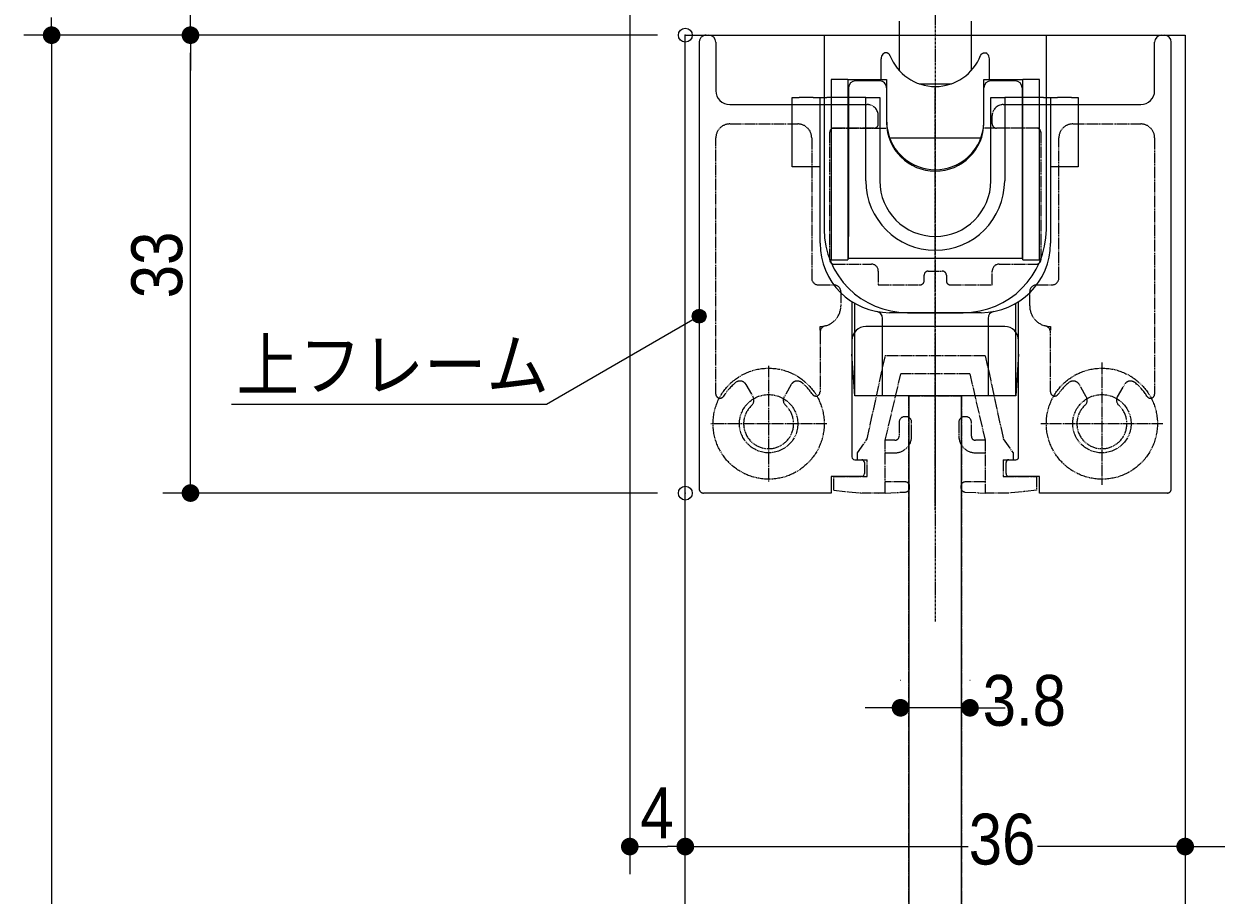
# Model space of a CAD drawing. Units: millimetres, scale not verified. Extents: x -6062 to 6062, y -3045 to 3045.
# Drawn here: x -196 to 663, y -25 to 603 of the extents above; entities that cross this region are included whole.
import ezdxf
from ezdxf.enums import TextEntityAlignment as Align

# ---------------------------------------------------------------- set-up
doc = ezdxf.new("R2010")
doc.units = ezdxf.units.MM
doc.header["$LTSCALE"] = 20
doc.header["$PDMODE"] = 32
doc.header["$PDSIZE"] = 10
doc.linetypes.add('USER2', pattern=[10.5, 8, -0.5, 0.5, -0.5, 0.5, -0.5])
doc.linetypes.add('USER3', pattern=[2.91, 1.76, -0.4, 0.35, -0.4])
for name, color, linetype, lineweight in [('0-0_2寸法-3', 7, 'Continuous', 15), ('0-1_2寸法-1', 7, 'Continuous', 15), ('0-2_0', 7, 'Continuous', 25), ('0-4_2寸法-2', 7, 'Continuous', 15), ('0-5_3一般', 7, 'Continuous', 15)]:
    doc.layers.add(name, color=color, linetype=linetype, lineweight=lineweight)
doc.layers.add('0-3_Defpoints', color=7, linetype='Continuous')
doc.styles.add('ＭＳ Ｐゴシック', font='')
doc.styles.get('ＭＳ Ｐゴシック').set_extended_font_data('MS PGothic')

# ---------------------------------------------------------------- blocks, each defined once
blk = doc.blocks.new('_Dot')
at = {"layer": '0-2_0'}
blk.add_line((-10, 0), (-20, 0), dxfattribs=at)
for points in [[(0, 0), (-10, 0), (-9.92, 1.25)], [(0, 0), (-9.92, -1.25), (-10, 0)], [(0, 0), (-9.92, 1.25), (-9.69, 2.49)], [(0, 0), (-9.69, -2.49), (-9.92, -1.25)], [(0, 0), (-9.69, 2.49), (-9.3, 3.68)], [(0, 0), (-9.3, -3.68), (-9.69, -2.49)], [(0, 0), (-9.3, 3.68), (-8.76, 4.82)], [(0, 0), (-8.76, -4.82), (-9.3, -3.68)], [(0, 0), (-8.76, 4.82), (-8.09, 5.88)], [(0, 0), (-8.09, -5.88), (-8.76, -4.82)], [(0, 0), (-8.09, 5.88), (-7.29, 6.85)], [(0, 0), (-7.29, -6.85), (-8.09, -5.88)], [(0, 0), (-7.29, 6.85), (-6.37, 7.71)], [(0, 0), (-6.37, -7.71), (-7.29, -6.85)], [(0, 0), (-6.37, 7.71), (-5.36, 8.44)], [(0, 0), (-5.36, -8.44), (-6.37, -7.71)], [(0, 0), (-5.36, 8.44), (-4.26, 9.05)], [(0, 0), (-4.26, -9.05), (-5.36, -8.44)], [(0, 0), (-4.26, 9.05), (-3.09, 9.51)], [(0, 0), (-3.09, -9.51), (-4.26, -9.05)], [(0, 0), (-3.09, 9.51), (-1.87, 9.82)], [(0, 0), (-1.87, -9.82), (-3.09, -9.51)], [(0, 0), (-1.87, 9.82), (-0.63, 9.98)], [(0, 0), (-0.63, -9.98), (-1.87, -9.82)], [(0, 0), (-0.63, 9.98), (0.63, 9.98)], [(0, 0), (0.63, -9.98), (-0.63, -9.98)], [(0, 0), (0.63, 9.98), (1.87, 9.82)], [(0, 0), (1.87, 9.82), (3.09, 9.51)], [(0, 0), (3.09, 9.51), (4.26, 9.05)], [(0, 0), (4.26, 9.05), (5.36, 8.44)], [(0, 0), (5.36, 8.44), (6.37, 7.71)], [(0, 0), (6.37, 7.71), (7.29, 6.85)], [(0, 0), (7.29, 6.85), (8.09, 5.88)], [(0, 0), (8.09, 5.88), (8.76, 4.82)], [(0, 0), (8.76, 4.82), (9.3, 3.68)], [(0, 0), (9.3, 3.68), (9.69, 2.49)], [(0, 0), (9.69, 2.49), (9.92, 1.25)], [(0, 0), (9.92, 1.25), (10, 0)], [(0, 0), (1.87, -9.82), (0.63, -9.98)], [(0, 0), (3.09, -9.51), (1.87, -9.82)], [(0, 0), (4.26, -9.05), (3.09, -9.51)], [(0, 0), (5.36, -8.44), (4.26, -9.05)], [(0, 0), (6.37, -7.71), (5.36, -8.44)], [(0, 0), (7.29, -6.85), (6.37, -7.71)], [(0, 0), (8.09, -5.88), (7.29, -6.85)], [(0, 0), (8.76, -4.82), (8.09, -5.88)], [(0, 0), (9.3, -3.68), (8.76, -4.82)], [(0, 0), (9.69, -2.49), (9.3, -3.68)], [(0, 0), (9.92, -1.25), (9.69, -2.49)], [(0, 0), (10, 0), (9.92, -1.25)]]:
    blk.add_solid(points, dxfattribs=at)
blk = doc.blocks.new('グループ-21')
at = {"layer": '0-5_3一般'}
for p, q in [((45343.7, 6700), (44583.7, 6700)), ((44583.7, 6700), (44583.7, -32004.9)), ((45343.7, -32004.9), (45343.7, 6700))]:
    blk.add_line(p, q, dxfattribs=at)
blk.add_lwpolyline([(48563.7, 11900), (48563.7, -37500), (41363.7, -37500), (41363.7, 11900)], close=True, dxfattribs=at)
blk = doc.blocks.new('グループ-22')
at = {"layer": '0-5_3一般', "linetype": 'USER3'}
blk.add_line((44963.7, 20121.9), (44963.7, 3450.4), dxfattribs=at)
blk = doc.blocks.new('グループ-23')
at = {"layer": '0-5_3一般'}
for name in ['グループ-22', 'グループ-21']:
    blk.add_blockref(name, (0, 0), dxfattribs=at)
blk = doc.blocks.new('グループ-24')
at = {"layer": '0-5_3一般'}
for p, q in [((44443.7, 12100), (44443.7, 11391.4)), ((45483.7, 11391.4), (45483.7, 12100)), ((41363.7, 11900), (43363.7, 11900)), ((43363.7, 11900), (43363.7, 9100)), ((48223.7, 11900), (48263.7, 11900)), ((41563.7, 11800), (41563.7, 5360)), ((41803.7, 11800), (41803.7, 11100)), ((48123.7, 11100), (48123.7, 11800)), ((48363.7, 5360), (48363.7, 11800)), ((44183.7, 11260), (44183.7, 11560)), ((44237.2, 11644.5), (44235, 11644)), ((45690.1, 11644.5), (45692.3, 11644)), ((45743.7, 11260), (45743.7, 11560)), ((43463.7, 11260), (43463.7, 10560)), ((43703.7, 11260), (43463.7, 11260)), ((43703.7, 11260), (43703.7, 8660)), ((43703.7, 11260), (44263.7, 11260)), ((44163.7, 11240), (43813.7, 11240)), ((44263.7, 11260), (44263.7, 11140)), ((44730.4, 11200), (45196.9, 11200)), ((45663.7, 11140), (45663.7, 11260)), ((45663.7, 11260), (46223.7, 11260)), ((46113.7, 11240), (45763.7, 11240)), ((46223.7, 8660), (46223.7, 11260)), ((46463.7, 11260), (46223.7, 11260)), ((46463.7, 10560), (46463.7, 11260)), ((42903.7, 10000), (42903.7, 11000)), ((42903.7, 11000), (43003.7, 11000)), ((43203.7, 11000), (43003.7, 11000)), ((43203.7, 11000), (43303.7, 11000)), ((43963.7, 11000), (43403.7, 11000)), ((43713.7, 11140), (43713.7, 9000)), ((43963.7, 9800), (43963.7, 11000)), ((43963.7, 11000), (44163.7, 11000)), ((44163.7, 11000), (44163.7, 9800)), ((44263.7, 11140), (44263.7, 10640)), ((45663.7, 10640), (45663.7, 11140)), ((45963.7, 11000), (45963.7, 9800)), ((46523.7, 11000), (45963.7, 11000)), ((46213.7, 11140), (46213.7, 9000)), ((46623.7, 11000), (46723.7, 11000)), ((46923.7, 11000), (46723.7, 11000)), ((46923.7, 11000), (47023.7, 11000)), ((42003.7, 10900), (43983.7, 10900)), ((45943.7, 10900), (47923.7, 10900)), ((43463.7, 10560), (43463.7, 8660)), ((46463.7, 8660), (46463.7, 10560)), ((44306.1, 10420), (45621.2, 10420)), ((43003.7, 10000), (42903.7, 10000)), ((43203.7, 10000), (43003.7, 10000)), ((43303.7, 10000), (43203.7, 10000)), ((46723.7, 10000), (46623.7, 10000)), ((46923.7, 10000), (46723.7, 10000)), ((43713.7, 9000), (43703.7, 9000)), ((46213.7, 9000), (46213.7, 8680)), ((46223.7, 9000), (46213.7, 9000)), ((43463.7, 8660), (43703.7, 8660)), ((46223.7, 8660), (46463.7, 8660)), ((43763.7, 8057.9), (43763.7, 7300)), ((43803.7, 6700), (43803.7, 8034)), ((45623.7, 7900), (44303.7, 7900)), ((44563.7, 7900), (45363.7, 7900)), ((46123.7, 6700), (46123.7, 8034)), ((46163.7, 7300), (46163.7, 8058.3)), ((45723.7, 7818.3), (45723.7, 6700)), ((45963.7, 7700), (43963.7, 7700)), ((43763.7, 7500), (43763.7, 5820)), ((46163.7, 5820), (46163.7, 7500)), ((43803.7, 6700), (43763.7, 7300)), ((46163.7, 7300), (46123.7, 6700)), ((44103.7, 6700), (43803.7, 6700)), ((44203.7, 6700), (44103.7, 6700)), ((45723.7, 6700), (45223.7, 6700)), ((45823.7, 6700), (45723.7, 6700)), ((46123.7, 6700), (45823.7, 6700)), ((43803.7, 5780), (43903.7, 5780)), ((43943.7, 5740), (43943.7, 5580)), ((45983.7, 5580), (45983.7, 5740)), ((46023.7, 5780), (46123.7, 5780)), ((43463.7, 5540), (43463.7, 5300)), ((43903.7, 5540), (43463.7, 5540)), ((46463.7, 5540), (46023.7, 5540)), ((46463.7, 5300), (46463.7, 5540)), ((43463.7, 5300), (41623.7, 5300)), ((48303.7, 5300), (46463.7, 5300))]:
    blk.add_line(p, q, dxfattribs=at)
at = {"layer": '0-5_3一般', "linetype": 'USER2'}
for p, q in [((41663.7, 11900), (41703.7, 11900)), ((44143.7, 10620), (44143.7, 10740)), ((45783.7, 10620), (45783.7, 10740)), ((42003.7, 10620), (42983.7, 10620)), ((43443.7, 8660), (43443.7, 10500)), ((43463.7, 10560), (44270.8, 10560)), ((44083.7, 10560), (43503.7, 10560)), ((46463.7, 10560), (45656.5, 10560)), ((45783.7, 10620), (45783.9, 10620)), ((46423.7, 10560), (45843.7, 10560)), ((46483.7, 10500), (46483.7, 8660)), ((46943.7, 10620), (47923.7, 10620)), ((41803.7, 6727.1), (41803.7, 10420)), ((43183.7, 10420), (43183.7, 8400)), ((46743.7, 8400), (46743.7, 10420)), ((48123.7, 10420), (48123.7, 6727.1)), ((43503.7, 8600), (44043.7, 8600)), ((45883.7, 8600), (46423.7, 8600)), ((44803.7, 8360), (44803.7, 8440)), ((44863.7, 8500), (45063.7, 8500)), ((45123.7, 8440), (45123.7, 8360)), ((45783.7, 8300), (45783.7, 8500)), ((43283.7, 8300), (43503.7, 8300)), ((45183.7, 8300), (45783.7, 8300)), ((46423.7, 8300), (46643.7, 8300)), ((43603.7, 8200), (43603.7, 8000)), ((46323.7, 8000), (46323.7, 8200)), ((43303.7, 7648.5), (43303.7, 7700)), ((43303.7, 7612.7), (43303.7, 6758.3)), ((46623.7, 7700), (46623.7, 7648.5)), ((46623.7, 6758.3), (46623.7, 7612.7)), ((44963.7, 7516.7), (44963.7, 5116.7)), ((43983.7, 6080), (44243.7, 7280)), ((45683.7, 7280), (44243.7, 7280)), ((45683.7, 7280), (45943.7, 6080)), ((42563.7, 7136), (42563.7, 5464)), ((47363.7, 7180), (47363.7, 5420)), ((44243.7, 6060.7), (44467.7, 7020)), ((45459.6, 7020), (44467.7, 7020)), ((45459.6, 7020), (45683.7, 6060.7)), ((42237.5, 6865), (42339.2, 6688.8)), ((42889.9, 6865), (42788.2, 6688.8)), ((44583.7, -32300), (44583.7, 6700)), ((44583.7, 6700), (45343.7, 6700)), ((45343.7, 6700), (45343.7, -32300)), ((47139.2, 6688.8), (47037.5, 6865)), ((47588.2, 6688.8), (47689.9, 6865)), ((44543.7, 6400.7), (44523.7, 6400.7)), ((45403.7, 6400.7), (45383.7, 6400.7)), ((43399.7, 6300), (41727.7, 6300)), ((44443.7, 6320.7), (44443.7, 6120.7)), ((44623.7, 6120.7), (44623.7, 6320.7)), ((45303.7, 6320.7), (45303.7, 6120.7)), ((45483.7, 6120.7), (45483.7, 6320.7)), ((48243.7, 6300), (46483.7, 6300)), ((44383.7, 6060.7), (44243.7, 6060.7)), ((44243.7, 5300), (44243.7, 6060.7)), ((45683.7, 6060.7), (45543.7, 6060.7)), ((45683.7, 6060.7), (45683.7, 5300)), ((44243.7, 5880.7), (44383.7, 5880.7)), ((45543.7, 5880.7), (45683.7, 5880.7)), ((43843.7, 5780), (43983.7, 5780)), ((45943.7, 5780), (46083.7, 5780)), ((43503.7, 5340), (43903.7, 5300)), ((44533.7, 5460), (44243.7, 5460)), ((44593.7, 5375.3), (44593.7, 5400)), ((45333.7, 5400), (45333.7, 5375.3)), ((45683.7, 5460), (45393.7, 5460)), ((46423.7, 5340), (46023.7, 5300)), ((44243.7, 5300), (43903.7, 5300)), ((44224.8, 5299), (44141.2, 5294.6)), ((44243.7, 5300), (44536.8, 5315.4)), ((45390.5, 5315.4), (45683.7, 5300)), ((46023.7, 5300), (45683.7, 5300))]:
    blk.add_line(p, q, dxfattribs=at)
at = {"layer": '0-5_3一般', "linetype": 'USER3'}
blk.add_line((44963.7, 5058.5), (44963.7, 11139.7), dxfattribs=at)
at = {"layer": '0-5_3一般'}
for points in [[(48563.7, 11900), (48563.7, -37200), (41363.7, -37200), (41363.7, 11900)], [(46563.7, 9100), (46563.7, 11900), (48563.7, 11900)], [(44310.3, 11608.7), (44309.5, 11610.8), (44308.5, 11612.9), (44307.5, 11614.9), (44306.4, 11616.8), (44305.3, 11618.7), (44304.1, 11620.5), (44302.8, 11622.3), (44301.4, 11624), (44300, 11625.6), (44298.5, 11627.2), (44296.9, 11628.7), (44295.3, 11630.2), (44293.6, 11631.6), (44291.8, 11633), (44290, 11634.3), (44288, 11635.5), (44286, 11636.7), (44284, 11637.8), (44281.8, 11638.9), (44279.6, 11639.9), (44277.4, 11640.8), (44275.2, 11641.7), (44272.9, 11642.5), (44270.7, 11643.2), (44268.5, 11643.8), (44266.2, 11644.3), (44264, 11644.8), (44261.8, 11645.2), (44259.5, 11645.5), (44257.3, 11645.8), (44255.1, 11646), (44252.8, 11646), (44250.6, 11646.1), (44248.4, 11646), (44246.1, 11645.9), (44243.9, 11645.6), (44241.7, 11645.3), (44239.5, 11645), (44237.2, 11644.5)], [(45617, 11608.7), (45617.9, 11610.8), (45618.8, 11612.9), (45619.8, 11614.9), (45620.9, 11616.8), (45622, 11618.7), (45623.3, 11620.5), (45624.5, 11622.3), (45625.9, 11624), (45627.3, 11625.6), (45628.8, 11627.2), (45630.4, 11628.7), (45632, 11630.2), (45633.7, 11631.6), (45635.5, 11633), (45637.4, 11634.3), (45639.3, 11635.5), (45641.3, 11636.7), (45643.4, 11637.8), (45645.5, 11638.9), (45647.7, 11639.9), (45649.9, 11640.8), (45652.2, 11641.7), (45654.4, 11642.5), (45656.6, 11643.2), (45658.9, 11643.8), (45661.1, 11644.3), (45663.3, 11644.8), (45665.6, 11645.2), (45667.8, 11645.5), (45670, 11645.8), (45672.3, 11646), (45674.5, 11646), (45676.7, 11646.1), (45679, 11646), (45681.2, 11645.9), (45683.4, 11645.6), (45685.6, 11645.3), (45687.9, 11645), (45690.1, 11644.5)], [(43303.7, 8900), (43303.7, 11000), (43403.7, 11000)], [(45763.7, 9800), (45763.7, 11000), (45963.7, 11000)], [(46523.7, 11000), (46623.7, 11000), (46623.7, 8900)], [(47023.7, 11000), (47023.7, 10000), (46923.7, 10000)], [(46213.7, 8680), (43713.7, 8680), (43713.7, 9000)], [(45223.7, 6700), (44703.7, 6700), (44203.7, 6700), (44203.7, 7818.3)]]:
    blk.add_lwpolyline(points, dxfattribs=at)
at = {"layer": '0-5_3一般', "linetype": 'USER2'}
for points in [[(44143.7, 8500), (44143.7, 8300), (44743.7, 8300)], [(43843.7, 5780), (43843.7, 5880), (43983.7, 6080)], [(45943.7, 6080), (46083.7, 5880), (46083.7, 5780)], [(43503.7, 5340), (43503.7, 5540), (43983.7, 5540), (43983.7, 5780)], [(45943.7, 5780), (45943.7, 5540), (46423.7, 5540), (46423.7, 5340)]]:
    blk.add_lwpolyline(points, dxfattribs=at)
for centre, radius in [((42563.7, 6300), 800), ((47363.7, 6300), 800), ((42563.7, 6300), 420), ((47363.7, 6300), 420)]:
    blk.add_circle(centre, radius, dxfattribs=at)
for centre, radius, start, end in [((41663.7, 11800), 100, 90, 180), ((43983.7, 10740), 160, 0, 90), ((45943.7, 10740), 160, 90, 180), ((42003.7, 10420), 200, 90, 180), ((42983.7, 10420), 200, 0, 90), ((43503.7, 10500), 60, 90, 180), ((44083.7, 10620), 60, 270, 0), ((45843.7, 10620), 60, 180, 270), ((46423.7, 10500), 60, 0, 90), ((46943.7, 10420), 200, 90, 180), ((47923.7, 10420), 200, 0, 90), ((43503.7, 8660), 60, 180, 270), ((44043.7, 8500), 100, 360, 90), ((45883.7, 8500), 100, 90, 180), ((46423.7, 8660), 60, 270, 0), ((44863.7, 8440), 60, 90, 180), ((45063.7, 8440), 60, 360, 90), ((43283.7, 8400), 100, 180, 270), ((43503.7, 8200), 100, 0, 90), ((44743.7, 8360), 60, 270, 360), ((45183.7, 8360), 60, 180, 270), ((46423.7, 8200), 100, 90, 180), ((46643.7, 8400), 100, 270, 0), ((43303.7, 8000), 300, 284.47751, 0), ((46623.7, 8000), 300, 180, 255.52249), ((43403.7, 7612.7), 100, 104.47751, 180), ((43303.7, 8000), 300, 270, 279.29547), ((46523.7, 7612.7), 100, 0, 75.52249), ((46623.7, 8000), 300, 260.70453, 270), ((42563.7, 6300), 760, 128.71474, 148.61185), ((42150.9, 6815), 100, 30, 128.71474), ((42976.5, 6815), 100, 51.28526, 150), ((42563.7, 6300), 760, 33.97635, 51.28526), ((47363.7, 6300), 760, 128.71474, 146.02365), ((46950.9, 6815), 100, 30, 128.71474), ((47776.5, 6815), 100, 51.28526, 150), ((47363.7, 6300), 760, 31.38815, 51.28526), ((41863.7, 6727.1), 60, 180, 328.61185), ((43243.7, 6758.3), 60, 213.97635, 0), ((46683.7, 6758.3), 60, 180, 326.02365), ((48063.7, 6727.1), 60, 211.38815, 0), ((42563.7, 6300), 360, 132.55586, 270), ((42252.6, 6638.8), 100, 312.55586, 30), ((42563.7, 6300), 360, 270, 47.44414), ((42874.8, 6638.8), 100, 150, 227.44414), ((47363.7, 6300), 360, 132.55586, 270), ((47052.6, 6638.8), 100, 312.55586, 30), ((47363.7, 6300), 360, 270, 47.44414), ((47674.8, 6638.8), 100, 150, 227.44414), ((44523.7, 6320.7), 80, 90, 180), ((44543.7, 6320.7), 80, 0, 90), ((45383.7, 6320.7), 80, 90, 180), ((45403.7, 6320.7), 80, 0, 90), ((44383.7, 6120.7), 240, 270, 0), ((44383.7, 6120.7), 60, 270, 0), ((45543.7, 6120.7), 240, 180, 270), ((45543.7, 6120.7), 60, 180, 270), ((41623.7, 5360), 60, 180, 270), ((44533.7, 5400), 60, 0, 90), ((44533.7, 5375.3), 60, 273, 0), ((45393.7, 5400), 60, 90, 180), ((45393.7, 5375.3), 60, 180, 267), ((48303.7, 5360), 60, 270, 0)]:
    blk.add_arc(centre, radius, start, end, dxfattribs=at)
at = {"layer": '0-5_3一般'}
for centre, radius, start, end in [((41703.7, 11800), 100, 0, 90), ((48223.7, 11800), 100, 90, 180), ((48263.7, 11800), 100, 0, 90), ((44283.7, 11560), 100, 137.19127, 180), ((44254.3, 11587.2), 60, 108.77475, 137.19127), ((44963.7, 11860), 700, 201.03701, 338.96299), ((45673, 11587.2), 60, 42.80873, 71.22525), ((45643.7, 11560), 100, 0, 42.80873), ((43813.7, 11140), 100, 90, 180), ((44163.7, 11140), 100, 0, 90), ((45763.7, 11140), 100, 90, 180), ((46113.7, 11140), 100, 0, 90), ((42003.7, 11100), 200, 180, 270), ((47923.7, 11100), 200, 270, 0), ((44963.7, 10660), 700, 180, 188.21322), ((44963.7, 10660), 700, 351.78678, 0), ((44963.7, 10640), 700, 180, 0), ((44963.7, 10660), 700, 188.21322, 351.78678), ((44963.7, 9800), 1000, 180, 0), ((44963.7, 9800), 800, 180, 0), ((44563.7, 9100), 1200, 180, 270), ((45363.7, 9100), 1200, 270, 360), ((44303.7, 8900), 1000, 180, 270), ((45623.7, 8900), 1000, 270, 0), ((44103.7, 7818.3), 100, 0, 79.52432), ((45823.7, 7818.3), 100, 100.47568, 180), ((43963.7, 7500), 200, 90, 180), ((45963.7, 7500), 200, 0, 90), ((43803.7, 5820), 40, 180, 270), ((43903.7, 5740), 40, 0, 90), ((46023.7, 5740), 40, 90, 180), ((46123.7, 5820), 40, 270, 0), ((43903.7, 5580), 40, 270, 0), ((46023.7, 5580), 40, 180, 270)]:
    blk.add_arc(centre, radius, start, end, dxfattribs=at)
blk = doc.blocks.new('グループ-25')
at = {"layer": '0-5_3一般'}
for name in ['グループ-24', 'グループ-23']:
    blk.add_blockref(name, (0, 0), dxfattribs=at)

msp = doc.modelspace()

# ---------------------------------------------------------------- hatches: boundary and pattern name
at = {"layer": '0-0_2寸法-3'}
msp.add_hatch(color=256, dxfattribs=at).paths.add_polyline_path([(295.69, 392.43, 1), (285.68, 392.43, 1)])

# ---------------------------------------------------------------- linework, layer by layer
msp.add_lwpolyline([(290.68, 392.43), (180.68, 328.92), (-46.2, 328.92)], dxfattribs=at)
msp.add_circle((290.68, 392.43), 5.01, dxfattribs=at)
at = {"layer": '0-1_2寸法-1'}
for p, q in [((240.68, 650.25), (240.68, -9.75)), ((-95.69, 595), (-195.69, 595)), ((-95.69, 595), (-195.69, 595)), ((260.68, 595), (-95.69, 595)), ((-175.69, 582.29), (-175.69, -1862.29)), ((-75.69, 277.71), (-75.69, 582.29)), ((260.68, 265), (-95.69, 265)), ((640.68, 30.25), (640.88, 30.25)), ((253.4, 10.25), (267.97, 10.25)), ((653.4, 10.25), (707.97, 10.25)), ((280.68, -9.75), (280.88, -9.75))]:
    msp.add_line(p, q, dxfattribs=at)
at = {"layer": '0-3_Defpoints'}
for p in [(-75.69, 595), (280.68, 595), (280.68, 595), (280.68, 265), (435.68, 110.25), (485.68, 110.25), (280.68, 10.25), (640.68, 10.25), (640.68, 10.25)]:
    msp.add_point(p, dxfattribs=at)
at = {"layer": '0-4_2寸法-2'}
for p, q in [((-75.69, 595), (-75.69, 670)), ((260.68, 595), (-95.69, 595)), ((-75.69, 582.29), (-75.69, 569.58)), ((435.68, 130.25), (435.88, 130.25)), ((485.68, 130.25), (485.88, 130.25)), ((422.97, 110.25), (410.26, 110.25)), ((485.68, 110.25), (435.68, 110.25)), ((498.4, 110.25), (511.11, 110.25)), ((280.68, 30.25), (280.88, 30.25)), ((640.68, 30.25), (640.88, 30.25)), ((293.4, 10.25), (484.32, 10.25)), ((627.97, 10.25), (534.26, 10.25))]:
    msp.add_line(p, q, dxfattribs=at)

# ---------------------------------------------------------------- block references
at = {"layer": '0-1_2寸法-1', "xscale": 0.6356201, "yscale": 0.6356201}
for p, rotation in [((-175.69, 595), 270), ((-175.69, 595), 90), ((-75.69, 595), 90), ((-75.69, 265), 270), ((240.68, 10.25), 180), ((640.68, 10.25), 180)]:
    msp.add_blockref('_Dot', p, dxfattribs=dict(at, rotation=rotation))
msp.add_blockref('_Dot', (280.68, 10.25), dxfattribs=at)
at = {"layer": '0-4_2寸法-2', "xscale": 0.6356201, "yscale": 0.6356201}
for p, rotation in [((-75.69, 595), 90), ((485.68, 110.25), 180), ((280.68, 10.25), 180)]:
    msp.add_blockref('_Dot', p, dxfattribs=dict(at, rotation=rotation))
for p in [(435.68, 110.25), (640.68, 10.25)]:
    msp.add_blockref('_Dot', p, dxfattribs=at)
at = {"layer": '0-5_3一般', "xscale": 0.05, "yscale": 0.05}
msp.add_blockref('グループ-25', (-1787.5, 0), dxfattribs=at)

# ---------------------------------------------------------------- texts
at = {"layer": '0-0_2寸法-3', "style": 'ＭＳ Ｐゴシック', "width": 0.9}
msp.add_text('上フレーム', height=36.66, dxfattribs=at).set_placement((-42.54, 328.02), align=Align.BOTTOM_LEFT)
at = {"layer": '0-1_2寸法-1', "style": 'ＭＳ Ｐゴシック', "width": 0.9}
msp.add_text('33', height=36.66, rotation=90, dxfattribs=at).set_placement((-70.63, 405.41), align=Align.BOTTOM_LEFT)
msp.add_text('4', height=36.66, dxfattribs=at).set_placement((248.29, 5.19), align=Align.BOTTOM_LEFT)
at = {"layer": '0-4_2寸法-2', "style": 'ＭＳ Ｐゴシック', "width": 0.9}
for s, p in [('3.8', (494.82, 86.28)), ('36', (484.8, -13.72))]:
    msp.add_text(s, height=36.66, dxfattribs=at).set_placement(p, align=Align.BOTTOM_LEFT)

doc.saveas('drawing.dxf')
